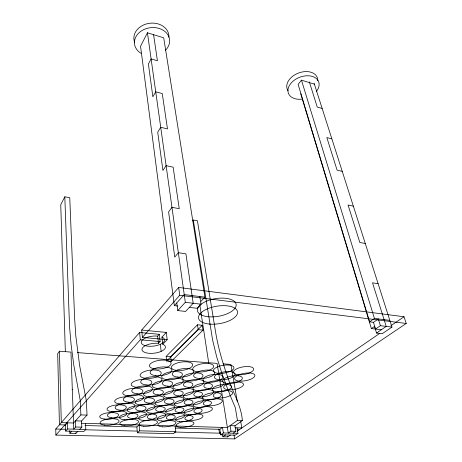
<?xml version="1.0" encoding="UTF-8"?>
<svg xmlns="http://www.w3.org/2000/svg" width="462" height="462" viewBox="0 0 462 462"><rect width="100%" height="100%" fill="white"/><g stroke="black" fill="none" stroke-linecap="round" stroke-linejoin="round"><path stroke-width="0.69" d="M79.805 429.285L81.82 427.159L81.555 421.021L87.029 415.119L86.354 400.843L79.666 365.817L75.826 336.117L74.636 318.491L69.756 197.696L64.813 196.8L60.753 204.683L65.338 351.472M81.555 421.021L75.491 420.83L75.722 426.992L73.741 429.129L70.963 352.102L59.436 351.207L57.681 353.701L59.431 424.797L65.529 424.971L67.44 422.822L67.631 428.973L65.708 431.092L83.801 431.531L85.817 429.441L85.539 423.359M314.397 84.136L301.461 80.157L298.14 84.407L369.623 321.864L373.498 322.332L378.303 318.913L380.405 325.693L391.967 327.079L314.148 83.368M192.602 220.9L193.289 220.028L197.418 220.772L215.696 332.605C218.162 347.378 222.338 361.81 227.321 375.918C231.889 391.019 241.164 404.597 242.383 420.593L234.962 425.797L230.088 425.646L230.988 431.185L228.274 433.073L217.1 363.38L77.379 352.593M72.072 389.668L72.309 389.379M141.69 330.047L178.673 287.451L404.007 316.753L406.242 323.464L234.638 438.9L55.885 435.1L55.758 429.036L139.605 332.444L159.286 334.309L160.112 341.551L158.46 343.312A11.827 4.92 -6.8 0 0 141.944 349.214A11.827 4.92 -6.8 0 0 157.334 352.645A11.827 4.92 -6.8 0 0 162.791 344.277L167.18 339.674L166.308 332.426L141.69 330.047L142.417 337.404L167.18 339.674M55.885 435.1L140.315 339.778L139.605 332.444M142.417 337.404L179.735 295.27L178.673 287.451M174.341 305.63L184.228 294.577L204.926 297.17L163.71 37.809L147.436 32.808L140.546 46.252L174.341 305.63L177.841 306.035M64.813 196.8L69.537 326.594L71.148 345.068L73.851 365.419L80.267 400.571L80.873 414.899L73.522 423.001L61.307 422.638L59.436 351.207M153.557 34.517L157.427 60.759L151.109 58.928L148.389 63.993L152.87 96.812L155.729 91.811L162.266 93.561L167.481 128.927L160.712 127.281L157.704 132.196L162.93 170.455L166.106 165.662L173.129 167.18L179.25 208.685L171.962 207.322L168.601 211.954L174.769 257.126L178.338 252.697L185.915 253.869L193.197 303.257L185.562 311.446L177.783 310.562L185.314 302.31L147.413 32.623M166.308 332.426L161.96 337.087A11.752 4.995 -6.8 0 1 156.554 345.564A11.752 4.995 -6.8 0 1 141.239 342.03A11.752 4.995 -6.8 0 1 157.652 336.093L159.286 334.309M77.818 431.387L75.86 433.46L69.86 433.321L71.789 431.242M201.028 301.293L204.926 297.17M199.809 296.529L200.993 304.192L197.089 308.293L189.345 307.392M166.164 356.393L197.488 324.786L202.281 325.288L203.02 330.134L171.258 361.359L166.707 361.013L166.164 356.393L170.697 356.756L202.281 325.288M166.707 361.013L198.21 329.649L203.02 330.134M136.868 426.98L139.143 424.948L139.668 430.815L137.376 432.819L136.868 426.98L84.973 425.519M175.11 426.01L175.785 431.733L173.325 433.685L137.376 432.819M222.199 397.476L222.522 397.222M219.854 429.319L222.505 427.419L223.365 432.952L220.703 434.823L219.854 429.319L175.52 428.072M369.623 321.864L374.416 318.422L389.824 320.357M220.449 432.484L219.479 433.171L218.832 428.967M242.383 420.593L237.456 420.42L227.391 427.564L81.549 423.238M300.739 93.74L371.379 328.586L374.503 326.386L376.536 333.067L382.247 333.714L391.967 327.079M373.498 322.332L375.548 329.083L380.405 325.693M222.615 434.736L222.932 436.786L225.589 434.944M376.536 333.067L386.215 326.391L372.516 282.825L378.112 283.691M222.932 436.786L227.76 436.896L230.434 435.06M233.143 433.2L235.88 431.317L234.962 425.797M237.312 431.092L379.689 333.437M390.956 325.704L404.007 316.753M237.052 427.847L237.976 433.321L235.25 435.175L220.703 434.823M67.631 428.973L85.817 429.441M139.668 430.815L175.785 431.733M223.365 432.952L237.976 433.321M55.758 429.036L65.847 429.29M85.303 429.781L137.185 431.092M174.659 432.039L220.848 433.206M75.722 426.992L81.82 427.159M230.988 431.185L235.88 431.317M237.07 429.804L239.108 429.862M234.991 427.789L241.834 427.991L240.742 421.639M80.873 414.899L87.029 415.119M223.146 363.848L230.908 364.449L237.341 401.871M140.315 339.778L160.112 341.551M371.379 328.586L375.629 329.083M375.548 329.083L381.335 329.758M185.314 302.31L200.993 304.192M179.735 295.27L406.242 323.464M365.28 243.497L359.829 242.481L348.048 205.007L353.355 206.156M342.25 171.367L337.075 170.108L326.83 137.537L331.878 138.883M322.17 108.483L317.25 107.057L309.332 81.884M301.461 80.157L374.416 318.422M237.456 420.42L235.273 407.536L230.492 396.269L222.609 375.594L216.724 356.999L212.612 340.078L193.289 220.028M233.974 434.875L234.638 438.9M227.656 436.215L227.76 436.896M199.798 304.747L208.732 363.04M197.488 324.786L198.21 329.649M176.767 302.916L177.783 310.562M170.697 356.756L171.258 361.359M161.96 337.087L162.791 344.277M160.343 344.3L161.151 351.386M157.652 336.093L158.46 343.312M75.832 432.698L75.86 433.46M69.774 430.624L69.86 433.321M65.529 424.971L65.708 431.092M141.072 53.338A17.672 14.126 -7.4 0 1 138.357 33.443A17.672 14.126 -7.4 0 1 163.277 30.307A17.672 14.126 -7.4 0 1 165.477 50.266M134.627 42.204A17.579 14.149 -7.4 0 1 149.272 23.319A17.579 14.149 -7.4 0 1 168.896 37.272M301.628 99.186A16.193 10.955 -21.2 0 1 288.565 87.26A16.193 10.955 -21.2 0 1 310.354 75.964A16.193 10.955 -21.2 0 1 316.251 91.609M288.011 90.708A16.118 10.984 -21.4 0 1 299.393 72.725A16.118 10.984 -21.4 0 1 317.775 80.775M148.527 396.823A9.973 3.592 -7 0 0 163.381 392.099A9.973 3.592 -7 0 0 148.493 390.563A9.973 3.592 -7 0 0 148.527 396.823M149.151 403.124A10.031 3.534 -7 0 0 164.085 398.429A10.031 3.534 -7 0 0 149.128 396.968A10.031 3.534 -7 0 0 149.151 403.124M176.432 370.385A10.718 4.181 -7.8 0 0 192.694 365.061A10.718 4.181 -7.8 0 0 177.073 363.017A10.718 4.181 -7.8 0 0 176.432 370.385M177.258 377.021A10.782 4.112 -7.9 0 0 193.624 371.731A10.782 4.112 -7.9 0 0 177.922 369.767A10.782 4.112 -7.9 0 0 177.258 377.021M166.667 379.637A10.459 3.973 -7.5 0 0 182.432 374.526A10.459 3.973 -7.5 0 0 167.059 372.667A10.459 3.973 -7.5 0 0 166.667 379.637M167.423 386.157A10.516 3.904 -7.6 0 0 183.281 381.081A10.516 3.904 -7.6 0 0 167.833 379.296A10.516 3.904 -7.6 0 0 167.423 386.157M157.38 388.438A10.21 3.777 -7.2 0 0 172.673 383.529A10.21 3.777 -7.2 0 0 157.548 381.837A10.21 3.777 -7.2 0 0 157.38 388.438M158.062 394.848A10.268 3.713 -7.3 0 0 173.446 389.968A10.268 3.713 -7.3 0 0 158.247 388.357A10.268 3.713 -7.3 0 0 158.062 394.848M140.09 404.822A9.754 3.425 -6.8 0 0 154.522 400.277A9.754 3.425 -6.8 0 0 139.87 398.879A9.754 3.425 -6.8 0 0 140.09 404.822M140.656 411.018A9.806 3.361 -6.8 0 0 155.163 406.496A9.806 3.361 -6.8 0 0 140.448 405.174A9.806 3.361 -6.8 0 0 140.656 411.018M132.034 412.456A9.54 3.263 -6.6 0 0 146.067 408.073A9.54 3.263 -6.6 0 0 131.641 406.808A9.54 3.263 -6.6 0 0 132.034 412.456M132.548 418.549A9.592 3.205 -6.6 0 0 146.65 414.195A9.592 3.205 -6.6 0 0 132.167 412.999A9.592 3.205 -6.6 0 0 132.548 418.549M151.276 413.19A9.39 3.182 -7.1 0 0 165.269 408.876A9.39 3.182 -7.1 0 0 151.276 407.64A9.39 3.182 -7.1 0 0 151.276 413.19M151.877 419.201A9.436 3.13 -7.1 0 0 165.939 414.916A9.436 3.13 -7.1 0 0 151.894 413.75A9.436 3.13 -7.1 0 0 151.877 419.201M124.33 419.75A9.344 3.119 -6.4 0 0 137.988 415.523A9.344 3.119 -6.4 0 0 123.787 414.379A9.344 3.119 -6.4 0 0 124.33 419.75M124.798 425.745A9.39 3.061 -6.4 0 0 138.525 421.54A9.39 3.061 -6.4 0 0 124.261 420.466A9.39 3.061 -6.4 0 0 124.798 425.745M161.688 420.98A9.055 2.968 -7.4 0 0 175.265 416.874A9.055 2.968 -7.4 0 0 161.885 415.783A9.055 2.968 -7.4 0 0 161.688 420.98M162.312 426.824A9.096 2.916 -7.5 0 0 175.964 422.742A9.096 2.916 -7.5 0 0 162.526 421.714A9.096 2.916 -7.5 0 0 162.312 426.824M198.186 390.754A9.893 3.569 -8.5 0 0 212.508 385.556A9.893 3.569 -8.5 0 0 197.459 384.615A9.893 3.569 -8.5 0 0 198.186 390.754M199.064 396.991A9.945 3.511 -8.5 0 0 213.473 391.828A9.945 3.511 -8.5 0 0 198.354 390.95A9.945 3.511 -8.5 0 0 199.064 396.991M178.702 406.514A9.454 3.251 -7.9 0 0 193.035 402.107A9.454 3.251 -7.9 0 0 179.268 400.773A9.454 3.251 -7.9 0 0 178.702 406.514M179.441 412.549A9.5 3.194 -7.9 0 0 193.855 408.165A9.5 3.194 -7.9 0 0 180.03 406.901A9.5 3.194 -7.9 0 0 179.441 412.549M218.676 373.365A10.389 3.933 -9.2 0 0 233.951 367.723A10.389 3.933 -9.2 0 0 218.393 366.516A10.389 3.933 -9.2 0 0 218.676 373.365M219.71 379.816A10.447 3.869 -9.2 0 0 235.077 374.208A10.447 3.869 -9.2 0 0 219.45 373.077A10.447 3.869 -9.2 0 0 219.71 379.816M170.004 413.906A9.246 3.101 -7.6 0 0 183.951 409.655A9.246 3.101 -7.6 0 0 170.38 408.443A9.246 3.101 -7.6 0 0 170.004 413.906M170.686 419.843A9.292 3.049 -7.7 0 0 184.713 415.615A9.292 3.049 -7.7 0 0 171.084 414.472A9.292 3.049 -7.7 0 0 170.686 419.843M187.791 398.781A9.667 3.401 -8.2 0 0 202.541 394.207A9.667 3.401 -8.2 0 0 188.577 392.74A9.667 3.401 -8.2 0 0 187.791 398.781M188.6 404.914A9.719 3.344 -8.2 0 0 203.43 400.363A9.719 3.344 -8.2 0 0 189.403 398.972A9.719 3.344 -8.2 0 0 188.6 404.914M208.183 382.27A10.135 3.748 -8.8 0 0 222.967 376.859A10.135 3.748 -8.8 0 0 207.669 375.791A10.135 3.748 -8.8 0 0 208.183 382.27M209.136 388.611A10.187 3.684 -8.8 0 0 224.012 383.235A10.187 3.684 -8.8 0 0 208.639 382.236A10.187 3.684 -8.8 0 0 209.136 388.611M227.599 383.489A9.991 3.638 -9.4 0 0 242.365 378.164A9.991 3.638 -9.4 0 0 227.512 377.131A9.991 3.638 -9.4 0 0 227.599 383.489M228.638 389.743A10.043 3.575 -9.4 0 0 243.497 384.459A10.043 3.575 -9.4 0 0 228.575 383.489A10.043 3.575 -9.4 0 0 228.638 389.743M179.643 421.575A8.922 2.893 -7.9 0 0 193.18 417.527A8.922 2.893 -7.9 0 0 180.186 416.453A8.922 2.893 -7.9 0 0 179.643 421.575M180.347 427.344A8.969 2.841 -7.9 0 0 193.953 423.319A8.969 2.841 -7.9 0 0 180.908 422.308A8.969 2.841 -7.9 0 0 180.347 427.344M207.45 399.78A9.529 3.309 -8.7 0 0 221.333 394.866A9.529 3.309 -8.7 0 0 206.93 394.063A9.529 3.309 -8.7 0 0 207.45 399.78M208.339 405.832A9.575 3.251 -8.7 0 0 222.303 400.952A9.575 3.251 -8.7 0 0 207.836 400.207A9.575 3.251 -8.7 0 0 208.339 405.832M188.242 414.605A9.119 3.026 -8.1 0 0 202.148 410.412A9.119 3.026 -8.1 0 0 188.975 409.228A9.119 3.026 -8.1 0 0 188.242 414.605M189.004 420.466A9.159 2.974 -8.2 0 0 202.98 416.297A9.159 2.974 -8.2 0 0 189.755 415.182A9.159 2.974 -8.2 0 0 189.004 420.466M238.409 374.746A10.245 3.817 -9.8 0 0 253.667 369.196A10.245 3.817 -9.8 0 0 238.571 368.029A10.245 3.817 -9.8 0 0 238.409 374.746M239.535 381.11A10.297 3.754 -9.8 0 0 254.885 375.6A10.297 3.754 -9.8 0 0 239.726 374.497A10.297 3.754 -9.8 0 0 239.535 381.11M198.042 407.386A9.315 3.165 -8.4 0 0 211.521 402.656A9.315 3.165 -8.4 0 0 197.338 401.952A9.315 3.165 -8.4 0 0 198.042 407.386M198.874 413.34A9.361 3.107 -8.4 0 0 212.422 408.639A9.361 3.107 -8.4 0 0 198.181 407.998A9.361 3.107 -8.4 0 0 198.874 413.34M217.29 391.822A9.754 3.471 -9 0 0 231.601 386.711A9.754 3.471 -9 0 0 216.978 385.793A9.754 3.471 -9 0 0 217.29 391.822M218.255 397.978A9.806 3.407 -9 0 0 232.652 392.902A9.806 3.407 -9 0 0 217.96 392.047A9.806 3.407 -9 0 0 218.255 397.978M187.283 380.931A10.291 3.858 -8.2 0 0 202.991 375.906A10.291 3.858 -8.2 0 0 188.132 374.093A10.291 3.858 -8.2 0 0 187.283 380.931M188.138 387.364A10.349 3.794 -8.2 0 0 203.938 382.369A10.349 3.794 -8.2 0 0 189.01 380.636A10.349 3.794 -8.2 0 0 188.138 387.364M143.255 420.374A9.194 3.043 -6.9 0 0 156.872 416.21A9.194 3.043 -6.9 0 0 143.093 415.09A9.194 3.043 -6.9 0 0 143.255 420.374M143.803 426.293A9.24 2.986 -7 0 0 157.496 422.153A9.24 2.986 -7 0 0 143.653 421.101A9.24 2.986 -7 0 0 143.803 426.293M168.439 397.817A9.818 3.5 -7.6 0 0 183.241 393.168A9.818 3.5 -7.6 0 0 168.826 391.666A9.818 3.5 -7.6 0 0 168.439 397.817M169.156 404.031A9.869 3.436 -7.6 0 0 184.038 399.411A9.869 3.436 -7.6 0 0 169.56 397.984A9.869 3.436 -7.6 0 0 169.156 404.031M198.342 371.95A10.551 4.06 -8.5 0 0 213.629 366.199A10.551 4.06 -8.5 0 0 197.592 364.957A10.551 4.06 -8.5 0 0 198.342 371.95M199.278 378.488A10.609 3.991 -8.5 0 0 214.663 372.782A10.609 3.991 -8.5 0 0 198.55 371.61A10.609 3.991 -8.5 0 0 199.278 378.488M159.661 405.676A9.598 3.338 -7.3 0 0 174.047 401.201A9.598 3.338 -7.3 0 0 159.846 399.838A9.598 3.338 -7.3 0 0 159.661 405.676M160.32 411.792A9.644 3.28 -7.4 0 0 174.78 407.345A9.644 3.28 -7.4 0 0 160.516 406.052A9.644 3.28 -7.4 0 0 160.32 411.792M177.639 389.576A10.048 3.673 -7.9 0 0 192.879 384.748A10.048 3.673 -7.9 0 0 178.24 383.096A10.048 3.673 -7.9 0 0 177.639 389.576M178.419 395.899A10.1 3.609 -7.9 0 0 193.745 391.1A10.1 3.609 -7.9 0 0 179.042 389.524A10.1 3.609 -7.9 0 0 178.419 395.899M145.42 378.303A10.638 4.089 -6.8 0 0 161.238 373.105A10.638 4.089 -6.8 0 0 145.334 371.194A10.638 4.089 -6.8 0 0 145.42 378.303M146.067 384.915A10.701 4.019 -6.9 0 0 161.983 379.747A10.701 4.019 -6.9 0 0 145.998 377.922A10.701 4.019 -6.9 0 0 146.067 384.915M104.048 419.022A9.5 3.194 -5.8 0 0 118.59 415.153A9.5 3.194 -5.8 0 0 104.793 413.409A9.5 3.194 -5.8 0 0 104.048 419.022M104.418 425.098A9.546 3.136 -5.9 0 0 119.04 421.24A9.546 3.136 -5.9 0 0 105.174 419.577A9.546 3.136 -5.9 0 0 104.418 425.098M128.043 395.807A10.147 3.69 -6.3 0 0 142.937 391.002A10.147 3.69 -6.3 0 0 127.558 389.431A10.147 3.69 -6.3 0 0 128.043 395.807M128.563 402.194A10.204 3.627 -6.4 0 0 143.543 397.424A10.204 3.627 -6.4 0 0 128.095 395.922A10.204 3.627 -6.4 0 0 128.563 402.194M111.394 411.602A9.708 3.344 -6 0 0 126.322 407.599A9.708 3.344 -6 0 0 112.318 405.705A9.708 3.344 -6 0 0 111.394 411.602M111.81 417.781A9.754 3.286 -6 0 0 126.819 413.79A9.754 3.286 -6 0 0 112.745 411.977A9.754 3.286 -6 0 0 111.81 417.781M154.787 368.872A10.909 4.308 -7.1 0 0 171.113 363.45A10.909 4.308 -7.1 0 0 154.926 361.348A10.909 4.308 -7.1 0 0 154.787 368.872M155.503 375.606A10.973 4.239 -7.2 0 0 171.928 370.212A10.973 4.239 -7.2 0 0 155.665 368.197A10.973 4.239 -7.2 0 0 155.503 375.606M119.092 403.834A9.921 3.511 -6.2 0 0 134.425 399.688A9.921 3.511 -6.2 0 0 120.201 397.632A9.921 3.511 -6.2 0 0 119.092 403.834M120.432 410.216A9.973 3.453 -6.2 0 0 134.985 405.624A9.973 3.453 -6.2 0 0 119.791 404.273A9.973 3.453 -6.2 0 0 120.432 410.216M136.515 387.272A10.389 3.881 -6.6 0 0 151.859 382.276A10.389 3.881 -6.6 0 0 136.221 380.538A10.389 3.881 -6.6 0 0 136.515 387.272M137.099 393.768A10.447 3.817 -6.6 0 0 152.535 388.808A10.447 3.817 -6.6 0 0 136.816 387.15A10.447 3.817 -6.6 0 0 137.099 393.768M208.189 316.73A19.612 8.951 -9.4 0 0 236.157 304.394A19.612 8.951 -9.4 0 0 206.046 301.368A19.612 8.951 -9.4 0 0 208.189 316.73M209.35 324.07A19.739 8.824 -9.4 0 0 237.537 311.815A19.739 8.824 -9.4 0 0 207.253 308.922A19.739 8.824 -9.4 0 0 209.35 324.07"/></g></svg>
